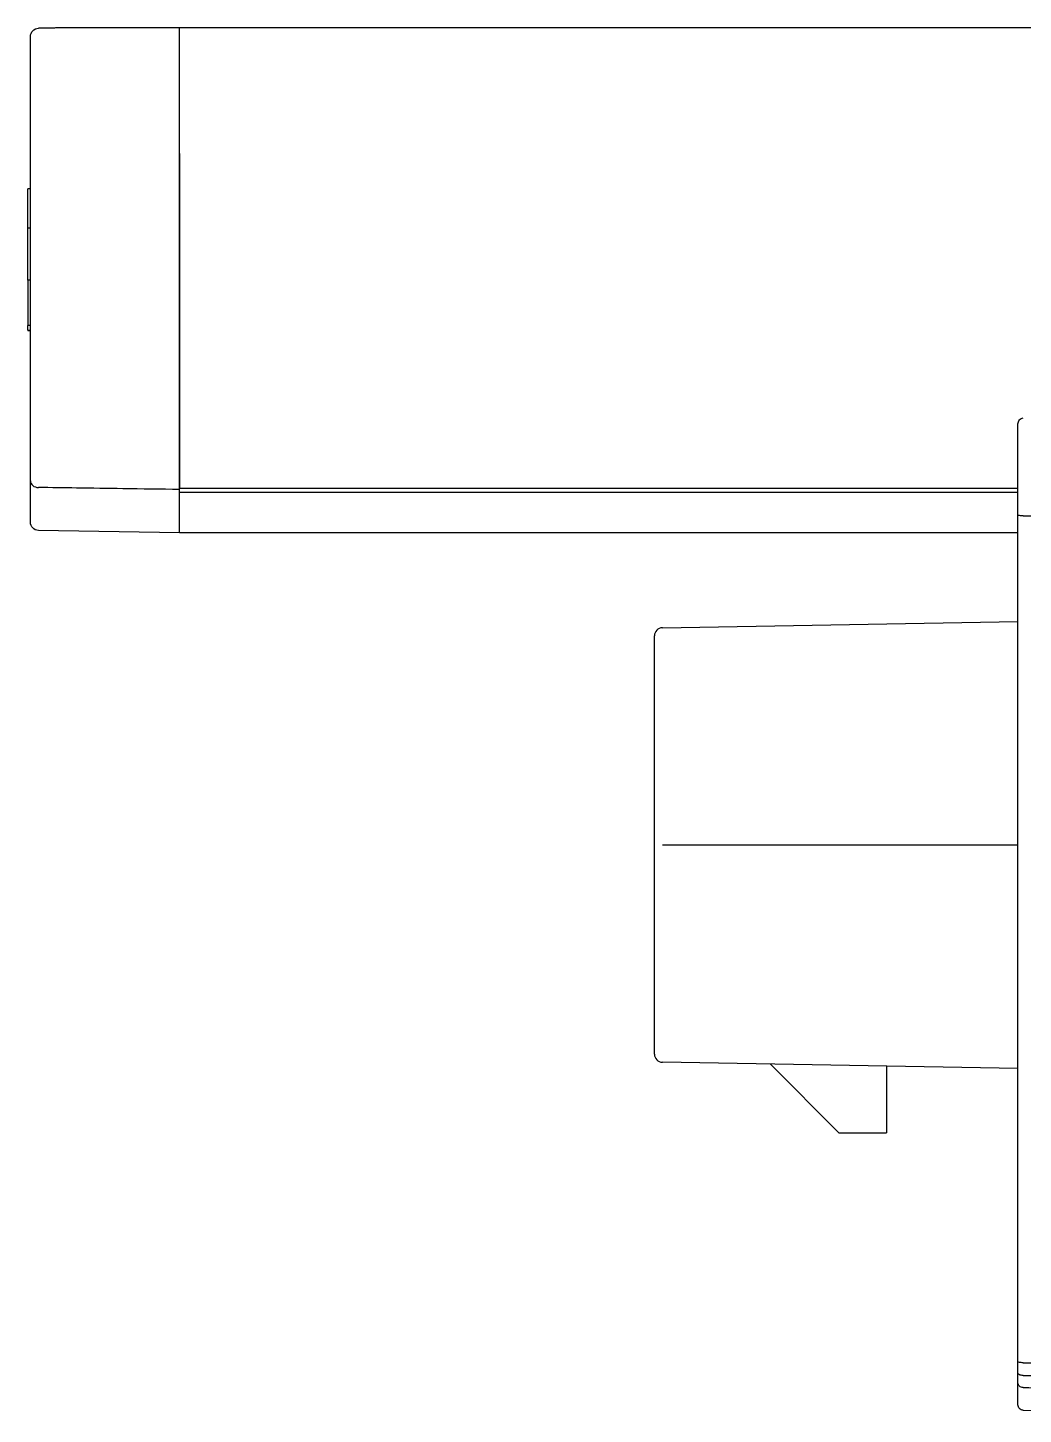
# Model space of a CAD drawing. Header units: inches. Extents: x 1.1 to 22, y 0.6 to 17.8.
# Drawn here: x 7.856 to 9.3, y 15.803 to 17.814 of the extents above; entities that cross this region are included whole.
import ezdxf

# ---------------------------------------------------------------- set-up
doc = ezdxf.new("R2010")
doc.units = ezdxf.units.IN
doc.header["$MEASUREMENT"] = 0
doc.layers.add('Graze 2.0', color=253, linetype='Continuous')

msp = doc.modelspace()

# ---------------------------------------------------------------- linework, layer by layer
at = {"layer": 'Graze 2.0'}
for p, q in [((19.801295, 17.813714), (7.917837, 17.813714)), ((8.076101, 17.631448), (8.076101, 17.813714)), ((7.855629, 17.522855), (7.855629, 17.580134)), ((7.859566, 17.580134), (7.855629, 17.580134)), ((7.859566, 17.5258), (7.859566, 17.586715)), ((8.076101, 17.5165), (8.076101, 17.592208)), ((8.076101, 17.592208), (8.076101, 17.5165)), ((7.859566, 17.522856), (7.855629, 17.522856)), ((7.855629, 17.447595), (7.855629, 17.522856)), ((7.855629, 17.447595), (7.855629, 17.381959)), ((7.859566, 17.447595), (7.855629, 17.447595)), ((7.859566, 17.381959), (7.855629, 17.381959)), ((7.855629, 17.374971), (7.855629, 17.381957)), ((7.855629, 17.374971), (7.859566, 17.374971)), ((7.855629, 17.37497), (7.855629, 17.374604)), ((7.855629, 17.374604), (7.859566, 17.374604)), ((7.855629, 17.374602), (7.859566, 17.374602)), ((9.292798, 17.145339), (8.076101, 17.145339)), ((8.076101, 17.139781), (8.076101, 17.141716)), ((9.292798, 17.139781), (8.076101, 17.139781)), ((9.292637, 15.878423), (9.292637, 17.106551)), ((8.076101, 17.081018), (7.871171, 17.084595)), ((9.292798, 17.081018), (8.076101, 17.081018)), ((8.776683, 16.943451), (9.292637, 16.952457)), ((8.765078, 16.914118), (8.765078, 16.931642)), ((8.765078, 16.675918), (8.765078, 16.914118)), ((8.765078, 16.580658), (8.765078, 16.675918)), ((8.776683, 16.628288), (9.292637, 16.628288)), ((8.765078, 16.342457), (8.765078, 16.580658)), ((8.765078, 16.324934), (8.765078, 16.342457)), ((9.292637, 16.304119), (8.776683, 16.313125)), ((8.933369, 16.31039), (9.032794, 16.210965)), ((9.101692, 16.307451), (9.101692, 16.210965)), ((9.032794, 16.210965), (9.101692, 16.210965)), ((9.292637, 15.861461), (9.292637, 15.878423)), ((9.292637, 15.847837), (9.292637, 15.861461)), ((9.292637, 15.816412), (9.292637, 15.847837))]:
    msp.add_line(p, q, dxfattribs=at)
at = {"layer": 'Graze 2.0', "extrusion": (6.12303e-17, 6.12303e-17, -1)}
msp.add_arc((-7.871377, 17.096405), 0.011811, 271, 0, dxfattribs=at)
at = {"layer": 'Graze 2.0'}
for centre, start, end in [((8.776889, 16.931642), 91, 180), ((8.776889, 16.324934), 180, 269)]:
    msp.add_arc(centre, 0.011811, start, end, dxfattribs=at)
for points, knots in [([(7.859566, 17.80109), (7.859566, 17.804148), (7.860809, 17.807188), (7.865096, 17.81155), (7.868113, 17.812846), (7.871171, 17.8129)], [0, 0, 0, 0, 0.5, 0.5, 1, 1, 1, 1]), ([(7.859566, 17.746227), (7.859566, 17.755615), (7.859566, 17.763632), (7.859566, 17.777547), (7.859566, 17.783202), (7.859566, 17.7922), (7.859566, 17.795569), (7.859566, 17.799989), (7.859566, 17.80109), (7.859566, 17.801091)], [0, 0, 0, 0, 0.25, 0.25, 0.5, 0.5, 0.75, 0.75, 1, 1, 1, 1]), ([(7.859566, 17.586715), (7.859566, 17.614703), (7.859566, 17.641919), (7.859566, 17.695065), (7.859566, 17.720944), (7.859566, 17.746227)], [0, 0, 0, 0, 0.5, 0.5, 1, 1, 1, 1]), ([(7.859566, 17.156408), (7.859566, 17.162439), (7.859566, 17.16862), (7.859566, 17.181429), (7.859566, 17.188021), (7.859566, 17.208265), (7.859566, 17.222402), (7.859566, 17.265997), (7.859566, 17.296699), (7.859566, 17.359966), (7.859566, 17.392518), (7.859566, 17.442186), (7.859566, 17.45888), (7.859566, 17.484022), (7.859566, 17.492418), (7.859566, 17.50919), (7.859566, 17.517585), (7.859566, 17.5258)], [0, 0, 0, 0, 0.0625, 0.0625, 0.125, 0.125, 0.25, 0.25, 0.5, 0.5, 0.75, 0.75, 0.875, 0.875, 0.9375, 0.9375, 1, 1, 1, 1]), ([(8.076101, 17.143867), (8.076101, 17.146467), (8.076101, 17.149078), (8.076101, 17.15487), (8.076101, 17.158052), (8.076101, 17.167747), (8.076101, 17.174408), (8.076101, 17.194899), (8.076101, 17.209201), (8.076101, 17.253266), (8.076101, 17.284282), (8.076101, 17.348312), (8.076101, 17.381353), (8.076101, 17.431696), (8.076101, 17.448622), (8.076101, 17.47412), (8.076101, 17.482638), (8.076101, 17.499648), (8.076101, 17.508171), (8.076101, 17.5165)], [0, 0, 0, 0, 0.02674934, 0.02674934, 0.05814452, 0.05814452, 0.12093488, 0.12093488, 0.24651562, 0.24651562, 0.49767708, 0.49767708, 0.74883854, 0.74883854, 0.87441927, 0.87441927, 0.93720963, 0.93720963, 1, 1, 1, 1]), ([(9.292637, 17.238965), (9.292637, 17.241079), (9.293322, 17.243233), (9.296018, 17.246588), (9.298081, 17.247758), (9.300305, 17.247824)], [0, 0, 0, 0, 0.5, 0.5, 1, 1, 1, 1]), ([(9.292637, 17.158857), (9.292637, 17.167827), (9.292637, 17.176401), (9.292637, 17.192253), (9.292637, 17.199524), (9.292637, 17.219452), (9.292637, 17.230148), (9.292637, 17.238965)], [0, 0, 0, 0, 0.25, 0.25, 0.5, 0.5, 1, 1, 1, 1]), ([(7.859566, 17.156408), (7.859566, 17.153926), (7.860814, 17.151439), (7.865089, 17.147897), (7.868085, 17.146836), (7.871171, 17.146792)], [0, 0, 0, 0, 0.5, 0.5, 1, 1, 1, 1]), ([(7.859566, 17.096404), (7.859566, 17.096405), (7.859566, 17.09831), (7.859566, 17.104745), (7.859566, 17.109306), (7.859566, 17.125829), (7.859566, 17.140378), (7.859566, 17.156408)], [0, 0, 0, 0, 0.25, 0.25, 0.5, 0.5, 1, 1, 1, 1]), ([(9.292637, 17.106551), (9.292637, 17.111882), (9.292637, 17.117183), (9.292637, 17.127395), (9.292637, 17.132337), (9.292637, 17.141266), (9.292637, 17.14538), (9.292637, 17.152676), (9.292637, 17.155913), (9.292637, 17.158857)], [0, 0, 0, 0, 0.25, 0.25, 0.5, 0.5, 0.75, 0.75, 1, 1, 1, 1]), ([(8.076101, 17.143879), (8.048636, 17.144269), (8.02117, 17.14466), (7.971348, 17.145368), (7.948992, 17.145686), (7.908147, 17.146266), (7.889659, 17.146529), (7.871171, 17.146792)], [0, 0, 0, 0, 0.40207111, 0.40207111, 0.72934977, 0.72934977, 1, 1, 1, 1]), ([(8.076101, 17.081018), (8.076101, 17.081018), (8.076101, 17.082885), (8.076101, 17.087807), (8.076101, 17.089805), (8.076101, 17.094364), (8.076101, 17.096932), (8.076101, 17.105369), (8.076101, 17.111943), (8.076101, 17.126342), (8.076101, 17.13419), (8.076101, 17.142976), (8.076101, 17.143421), (8.076101, 17.143867)], [0, 0, 0, 0, 0.24670337, 0.24670337, 0.37005505, 0.37005505, 0.49340674, 0.49340674, 0.7401101, 0.7401101, 0.98681347, 0.98681347, 1, 1, 1, 1]), ([(9.300305, 17.1058), (9.298259, 17.105805), (9.296281, 17.105889), (9.29346, 17.106167), (9.292637, 17.10636), (9.292637, 17.106551)], [0, 0, 0, 0, 0.5, 0.5, 1, 1, 1, 1]), ([(9.300305, 17.1058), (9.334975, 17.105712), (9.369646, 17.105624), (9.44583, 17.105431), (9.487343, 17.105325), (9.528857, 17.105219)], [0, 0, 0, 0, 0.45508746, 0.45508746, 1, 1, 1, 1]), ([(9.300305, 15.877319), (9.298259, 15.877326), (9.296281, 15.877449), (9.29346, 15.877855), (9.292637, 15.87814), (9.292637, 15.878423)], [0, 0, 0, 0, 0.5, 0.5, 1, 1, 1, 1]), ([(9.300305, 15.858943), (9.298259, 15.85896), (9.29628, 15.859238), (9.29346, 15.860162), (9.292637, 15.860812), (9.292637, 15.861461)], [0, 0, 0, 0, 0.5, 0.5, 1, 1, 1, 1]), ([(9.300305, 15.858943), (9.322317, 15.85876), (9.34433, 15.858577), (9.420514, 15.857945), (9.474686, 15.857496), (9.528857, 15.857049)], [0, 0, 0, 0, 0.28893926, 0.28893926, 1, 1, 1, 1]), ([(9.300305, 15.841394), (9.298259, 15.841438), (9.296281, 15.842154), (9.293459, 15.844525), (9.292637, 15.846183), (9.292637, 15.847837)], [0, 0, 0, 0, 0.5, 0.5, 1, 1, 1, 1]), ([(9.300305, 15.841394), (9.322317, 15.840922), (9.34433, 15.84045), (9.420514, 15.838818), (9.474686, 15.837657), (9.528857, 15.836497)], [0, 0, 0, 0, 0.28893948, 0.28893948, 1, 1, 1, 1]), ([(9.300305, 15.808541), (9.29825, 15.808595), (9.296265, 15.80948), (9.293452, 15.81238), (9.292637, 15.814406), (9.292637, 15.816412)], [0, 0, 0, 0, 0.5, 0.5, 1, 1, 1, 1])]:
    msp.add_open_spline(points, degree=3, knots=knots, dxfattribs=at)
for points, degree in [([(7.917837, 17.813714), (7.871171, 17.8129)], 1), ([(8.076101, 17.592208), (8.076101, 17.605452), (8.076101, 17.618528), (8.076101, 17.631448)], 3), ([(8.076101, 17.631448), (8.076101, 17.618647), (8.076101, 17.605527), (8.076101, 17.592208)], 3), ([(8.076101, 17.5165), (8.076101, 17.463362), (8.076101, 17.253052), (8.076101, 17.145339)], 3), ([(8.076101, 17.081018), (8.076101, 17.081018), (8.076101, 17.104099), (8.076101, 17.139781)], 3), ([(9.300305, 15.877319), (9.376489, 15.877039), (9.452673, 15.87676), (9.528857, 15.876481)], 3), ([(9.300305, 15.808541), (9.376489, 15.806546), (9.452673, 15.804551), (9.528857, 15.802556)], 3)]:
    msp.add_open_spline(points, degree=degree, dxfattribs=at)

doc.saveas('drawing.dxf')
